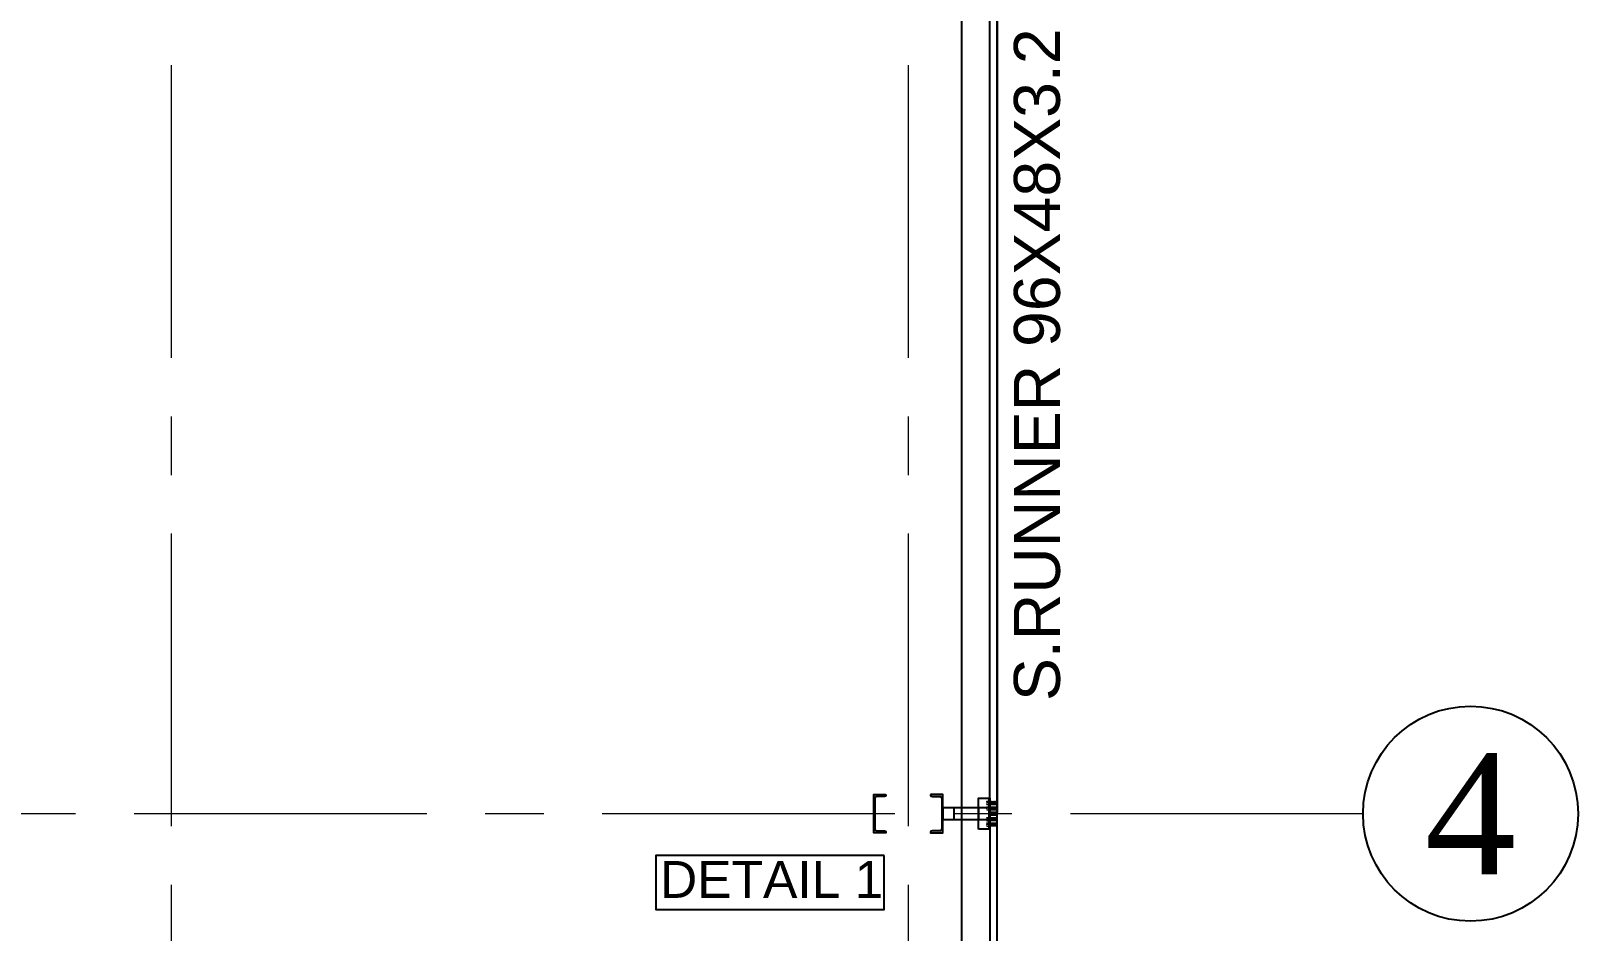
# Model space of a CAD drawing. Header units: millimetres. Extents: x 3470347 to 5996549, y -3470518 to 17149644.
# Drawn here: x 4856201 to 4866274, y 6628263 to 6634123 of the extents above; entities that cross this region are included whole.
import ezdxf
from ezdxf.enums import TextEntityAlignment as Align

# ---------------------------------------------------------------- set-up
doc = ezdxf.new("R2010")
doc.units = ezdxf.units.MM
doc.header["$MEASUREMENT"] = 0
doc.linetypes.add('CENTER', pattern=[50.8, 31.75, -6.35, 6.35, -6.35])
doc.layers.get('0').update_dxf_attribs({"linetype": 'CONTINUOUS', "lineweight": 25})
for name, color, linetype in [('5', 3, 'CONTINUOUS'), ('lintel', 2, 'CONTINUOUS'), ('YQ_AXIS', 4, 'CONTINUOUS')]:
    doc.layers.add(name, color=color, linetype=linetype)
for name, color, linetype, lineweight in [('CENTER', 8, 'CENTER', 0), ('channnel', 2, 'CONTINUOUS', 15), ('rRCC 2', 40, 'CONTINUOUS', 15)]:
    doc.layers.add(name, color=color, linetype=linetype, lineweight=lineweight)
doc.styles.add('Aerial', font='times.ttf')
doc.styles.add('PDF Arial', font='arial.ttf')
doc.styles.add('TITLE', font='arial.ttf')

msp = doc.modelspace()

# ---------------------------------------------------------------- hatches: boundary and pattern name
at = {"transparency": 33554559}
h = msp.add_hatch(color=1, dxfattribs=at)
h.dxf.hatch_style = 1
h.paths.add_polyline_path([(4861687.87, 6629152.26), (4861687.87, 6628902.26), (4861767.87, 6628902.26), (4861767.87, 6628906.36, 0.41421356), (4861757.87, 6628916.36), (4861704.97, 6628916.36, -0.41421356), (4861694.97, 6628926.36), (4861694.97, 6629128.16, -0.41421356), (4861704.97, 6629138.16), (4861757.87, 6629138.16, 0.41421356), (4861767.87, 6629148.16), (4861767.87, 6629152.26)])
h = msp.add_hatch(color=1, dxfattribs=at)
h.dxf.hatch_style = 1
h.paths.add_polyline_path([(4862137.87, 6629152.26), (4862137.87, 6628902.26), (4862057.87, 6628902.26), (4862057.87, 6628906.36, -0.41421356), (4862067.87, 6628916.36), (4862120.77, 6628916.36, 0.41421356), (4862130.77, 6628926.36), (4862130.77, 6629128.16, 0.41421356), (4862120.77, 6629138.16), (4862067.87, 6629138.16, -0.41421356), (4862057.87, 6629148.16), (4862057.87, 6629152.26)])

# ---------------------------------------------------------------- linework, layer by layer
at = {"color": 3}
msp.add_line((4862436.87, 6629127.26, 0), (4862436.87, 6628927.26, 0), dxfattribs=at)
at = {"color": 8, "linetype": 'ByBlock'}
for p, q in [((4862436.87, 6629105.26, 0), (4862492.87, 6629105.26, 0)), ((4862436.87, 6629097.26, 0), (4862492.87, 6629097.26, 0)), ((4862436.87, 6629089.26, 0), (4862492.87, 6629089.26, 0)), ((4862436.87, 6629070.26, 0), (4862492.87, 6629070.26, 0)), ((4862436.87, 6629062.26, 0), (4862492.87, 6629062.26, 0)), ((4862436.87, 6629054.26, 0), (4862492.87, 6629054.26, 0)), ((4862436.87, 6629000.26, 0), (4862492.87, 6629000.26, 0)), ((4862436.87, 6628992.26, 0), (4862492.87, 6628992.26, 0)), ((4862436.87, 6628984.26, 0), (4862492.87, 6628984.26, 0)), ((4862436.87, 6628965.26, 0), (4862492.87, 6628965.26, 0)), ((4862436.87, 6628957.26, 0), (4862492.87, 6628957.26, 0)), ((4862436.87, 6628949.26, 0), (4862492.87, 6628949.26, 0))]:
    msp.add_line(p, q, dxfattribs=at)
at = {"color": 2}
for p, q in [((4862444.87, 6629033.93, 0), (4862492.87, 6629033.93, 0)), ((4862444.87, 6629033.93, 0), (4862492.87, 6629033.93, 0)), ((4862444.87, 6629020.59, 0), (4862492.87, 6629020.59, 0)), ((4862444.87, 6629020.59, 0), (4862492.87, 6629020.59, 0))]:
    msp.add_line(p, q, dxfattribs=at)
at = {"color": 8, "elevation": 0}
for points in [[(4832492.87, 6641107.26), (4832492.87, 6611107.26), (4862492.87, 6611107.26), (4862492.87, 6641107.26)], [(4832722.87, 6640877.26), (4832722.87, 6611337.26), (4862262.87, 6611337.26), (4862262.87, 6640877.26)]]:
    msp.add_lwpolyline(points, close=True, dxfattribs=at)
at = {"color": 6, "linetype": 'ByBlock', "elevation": 0}
for points in [[(4862492.87, 6634820.59), (4862492.87, 6629033.93), (4862444.87, 6629033.93), (4862444.87, 6634820.59)], [(4862492.87, 6623193.93), (4862492.87, 6629020.59), (4862444.87, 6629020.59), (4862444.87, 6623193.93)]]:
    msp.add_lwpolyline(points, close=True, dxfattribs=at)
at = {"color": 1, "elevation": 0}
for points in [[(4861767.87, 6629152.26), (4861767.87, 6629148.16, -0.41421356), (4861757.87, 6629138.16), (4861704.97, 6629138.16, 0.41421356), (4861694.97, 6629128.16), (4861694.97, 6628926.36, 0.41421356), (4861704.97, 6628916.36), (4861757.87, 6628916.36, -0.41421356), (4861767.87, 6628906.36), (4861767.87, 6628902.26), (4861687.87, 6628902.26), (4861687.87, 6629152.26)], [(4862057.87, 6629152.26), (4862057.87, 6629148.16, 0.41421356), (4862067.87, 6629138.16), (4862120.77, 6629138.16, -0.41421356), (4862130.77, 6629128.16), (4862130.77, 6628926.36, -0.41421356), (4862120.77, 6628916.36), (4862067.87, 6628916.36, 0.41421356), (4862057.87, 6628906.36), (4862057.87, 6628902.26), (4862137.87, 6628902.26), (4862137.87, 6629152.26)]]:
    msp.add_lwpolyline(points, format="xyb", close=True, dxfattribs=at)
at = {"color": 3, "elevation": 0}
for points in [[(4862369.87, 6628927.26), (4862369.87, 6629127.26), (4862444.87, 6629127.26), (4862444.87, 6628927.26)], [(4862212.87, 6629064.76), (4862137.87, 6629064.76), (4862137.87, 6628989.76), (4862212.87, 6628989.76)], [(4862444.87, 6629064.76), (4862369.87, 6629064.76), (4862369.87, 6628989.76), (4862444.87, 6628989.76)]]:
    msp.add_lwpolyline(points, close=True, dxfattribs=at)
at = {"layer": 'CENTER', "color": 8, "ltscale": 60}
for p, q in [((4857113.2, 6646090.98, 0), (4857113.2, 6608276.48, 0)), ((4861912.87, 6646090.98, 0), (4861912.87, 6608276.48, 0)), ((4864873.95, 6629027.26, 0), (4827811.52, 6629027.26, 0))]:
    msp.add_line(p, q, dxfattribs=at)
at = {"layer": 'channnel', "color": 8, "linetype": 'ByBlock'}
for p, q in [((4862424.55, 6629107.93, 0), (4862436.87, 6629107.93, 0)), ((4862436.87, 6629097.26, 0), (4862424.55, 6629097.26, 0)), ((4862424.55, 6629086.59, 0), (4862436.87, 6629086.59, 0)), ((4862436.87, 6629107.93, 0), (4862436.87, 6629086.59, 0)), ((4862436.87, 6629105.26, 0), (4862492.87, 6629105.26, 0)), ((4862436.87, 6629089.26, 0), (4862492.87, 6629089.26, 0)), ((4862451.27, 6629089.26, 0), (4862451.27, 6629105.26, 0)), ((4862492.87, 6629105.26, 0), (4862492.87, 6629089.26, 0)), ((4862424.55, 6629072.93, 0), (4862436.87, 6629072.93, 0)), ((4862436.87, 6629062.26, 0), (4862424.55, 6629062.26, 0)), ((4862424.55, 6629051.59, 0), (4862436.87, 6629051.59, 0)), ((4862424.55, 6629002.93, 0), (4862436.87, 6629002.93, 0)), ((4862436.87, 6628992.26, 0), (4862424.55, 6628992.26, 0)), ((4862424.55, 6628981.59, 0), (4862436.87, 6628981.59, 0)), ((4862436.87, 6629072.93, 0), (4862436.87, 6629051.59, 0)), ((4862436.87, 6629070.26, 0), (4862492.87, 6629070.26, 0)), ((4862436.87, 6629054.26, 0), (4862492.87, 6629054.26, 0)), ((4862436.87, 6628981.59, 0), (4862436.87, 6629002.93, 0)), ((4862436.87, 6629000.26, 0), (4862492.87, 6629000.26, 0)), ((4862436.87, 6628984.26, 0), (4862492.87, 6628984.26, 0)), ((4862451.27, 6629054.26, 0), (4862451.27, 6629070.26, 0)), ((4862451.27, 6629000.26, 0), (4862451.27, 6628984.26, 0)), ((4862492.87, 6629070.26, 0), (4862492.87, 6629054.26, 0)), ((4862492.87, 6628984.26, 0), (4862492.87, 6629000.26, 0)), ((4862424.55, 6628967.93, 0), (4862436.87, 6628967.93, 0)), ((4862436.87, 6628957.26, 0), (4862424.55, 6628957.26, 0)), ((4862424.55, 6628946.59, 0), (4862436.87, 6628946.59, 0)), ((4862436.87, 6628946.59, 0), (4862436.87, 6628967.93, 0)), ((4862436.87, 6628965.26, 0), (4862492.87, 6628965.26, 0)), ((4862436.87, 6628949.26, 0), (4862492.87, 6628949.26, 0)), ((4862451.27, 6628965.26, 0), (4862451.27, 6628949.26, 0)), ((4862492.87, 6628949.26, 0), (4862492.87, 6628965.26, 0))]:
    msp.add_line(p, q, dxfattribs=at)
at = {"layer": 'channnel', "color": 8, "linetype": 'Continuous'}
for p, q in [((4862450.61, 6629105.01, 0), (4862450.73, 6629105.26, 0)), ((4862451.27, 6629090.15, 0), (4862458.31, 6629105.26, 0)), ((4862451.27, 6629096.66, 0), (4862455.28, 6629105.26, 0)), ((4862451.27, 6629103.17, 0), (4862452.25, 6629105.26, 0)), ((4862451.27, 6629093.41, 0), (4862456.53, 6629104.68, 0)), ((4862451.27, 6629099.91, 0), (4862453.49, 6629104.68, 0)), ((4862452.64, 6629089.84, 0), (4862459.56, 6629104.68, 0)), ((4862453.65, 6629105.01, 0), (4862453.76, 6629105.26, 0)), ((4862453.89, 6629089.26, 0), (4862461.35, 6629105.26, 0)), ((4862455.68, 6629089.84, 0), (4862462.59, 6629104.68, 0)), ((4862456.68, 6629105.01, 0), (4862456.8, 6629105.26, 0)), ((4862456.92, 6629089.26, 0), (4862464.38, 6629105.26, 0)), ((4862458.71, 6629089.84, 0), (4862465.63, 6629104.68, 0)), ((4862458.85, 6629089.84, 0), (4862459.1, 6629104.68, 0)), ((4862459.5, 6629089.26, 0), (4862466.96, 6629105.26, 0)), ((4862464.78, 6629089.84, 0), (4862459.7, 6629104.68, 0)), ((4862459.72, 6629105.01, 0), (4862459.83, 6629105.26, 0)), ((4862459.96, 6629089.26, 0), (4862467.42, 6629105.26, 0)), ((4862460.09, 6629089.26, 0), (4862460.89, 6629105.26, 0)), ((4862461.28, 6629089.84, 0), (4862468.2, 6629104.68, 0)), ((4862466.02, 6629089.26, 0), (4862461.49, 6629105.26, 0)), ((4862461.74, 6629089.84, 0), (4862468.66, 6629104.68, 0)), ((4862461.88, 6629089.84, 0), (4862462.13, 6629104.68, 0)), ((4862462.53, 6629089.26, 0), (4862469.99, 6629105.26, 0)), ((4862462.75, 6629105.01, 0), (4862462.87, 6629105.26, 0)), ((4862462.99, 6629089.26, 0), (4862470.45, 6629105.26, 0)), ((4862468.46, 6629089.26, 0), (4862463.92, 6629105.26, 0)), ((4862464.32, 6629089.84, 0), (4862471.24, 6629104.68, 0)), ((4862470.25, 6629089.84, 0), (4862465.17, 6629104.68, 0)), ((4862465.56, 6629089.26, 0), (4862473.02, 6629105.26, 0)), ((4862465.78, 6629105.01, 0), (4862465.9, 6629105.26, 0)), ((4862467.35, 6629089.84, 0), (4862474.27, 6629104.68, 0)), ((4862467.81, 6629089.84, 0), (4862468.06, 6629104.68, 0)), ((4862468.6, 6629089.26, 0), (4862476.06, 6629105.26, 0)), ((4862469.06, 6629089.26, 0), (4862469.85, 6629105.26, 0)), ((4862470.39, 6629089.84, 0), (4862477.3, 6629104.68, 0)), ((4862471.63, 6629089.26, 0), (4862479.09, 6629105.26, 0)), ((4862473.42, 6629089.84, 0), (4862480.34, 6629104.68, 0)), ((4862474.67, 6629089.26, 0), (4862482.13, 6629105.26, 0)), ((4862476.45, 6629089.84, 0), (4862483.37, 6629104.68, 0)), ((4862477.7, 6629089.26, 0), (4862485.16, 6629105.26, 0)), ((4862479.22, 6629089.26, 0), (4862486.41, 6629104.68, 0)), ((4862481.01, 6629089.84, 0), (4862488.2, 6629105.26, 0)), ((4862482.25, 6629089.26, 0), (4862489.44, 6629104.68, 0)), ((4862484.04, 6629089.84, 0), (4862491.23, 6629105.26, 0)), ((4862485.29, 6629089.26, 0), (4862492.48, 6629104.68, 0)), ((4862487.07, 6629089.84, 0), (4862492.87, 6629102.27, 0)), ((4862488.32, 6629089.26, 0), (4862492.87, 6629099.02, 0)), ((4862490.11, 6629089.84, 0), (4862492.87, 6629095.76, 0)), ((4862491.36, 6629089.26, 0), (4862492.87, 6629092.51, 0)), ((4862450.61, 6629070.01, 0), (4862450.73, 6629070.26, 0)), ((4862450.61, 6628984.51, 0), (4862450.73, 6628984.26, 0)), ((4862451.27, 6629055.15, 0), (4862458.31, 6629070.26, 0)), ((4862451.27, 6629061.66, 0), (4862455.28, 6629070.26, 0)), ((4862451.27, 6629068.17, 0), (4862452.25, 6629070.26, 0)), ((4862451.27, 6629058.41, 0), (4862456.53, 6629069.68, 0)), ((4862451.27, 6629064.91, 0), (4862453.49, 6629069.68, 0)), ((4862451.27, 6628999.37, 0), (4862458.31, 6628984.26, 0)), ((4862451.27, 6628996.12, 0), (4862456.53, 6628984.84, 0)), ((4862451.27, 6628992.86, 0), (4862455.28, 6628984.26, 0)), ((4862451.27, 6628989.61, 0), (4862453.49, 6628984.84, 0)), ((4862451.27, 6628986.35, 0), (4862452.25, 6628984.26, 0)), ((4862452.64, 6629054.84, 0), (4862459.56, 6629069.68, 0)), ((4862452.64, 6628999.68, 0), (4862459.56, 6628984.84, 0)), ((4862453.65, 6629070.01, 0), (4862453.76, 6629070.26, 0)), ((4862453.65, 6628984.51, 0), (4862453.76, 6628984.26, 0)), ((4862453.89, 6629054.26, 0), (4862461.35, 6629070.26, 0)), ((4862453.89, 6629000.26, 0), (4862461.35, 6628984.26, 0)), ((4862455.68, 6629054.84, 0), (4862462.59, 6629069.68, 0)), ((4862455.68, 6628999.68, 0), (4862462.59, 6628984.84, 0)), ((4862456.68, 6629070.01, 0), (4862456.8, 6629070.26, 0)), ((4862456.68, 6628984.51, 0), (4862456.8, 6628984.26, 0)), ((4862456.92, 6629054.26, 0), (4862464.38, 6629070.26, 0)), ((4862456.92, 6629000.26, 0), (4862464.38, 6628984.26, 0)), ((4862458.71, 6629054.84, 0), (4862465.63, 6629069.68, 0)), ((4862458.71, 6628999.68, 0), (4862465.63, 6628984.84, 0)), ((4862458.85, 6629054.84, 0), (4862459.1, 6629069.68, 0)), ((4862458.85, 6628999.68, 0), (4862459.1, 6628984.84, 0)), ((4862459.5, 6629054.26, 0), (4862466.96, 6629070.26, 0)), ((4862459.5, 6629000.26, 0), (4862466.96, 6628984.26, 0)), ((4862464.78, 6629054.84, 0), (4862459.7, 6629069.68, 0)), ((4862464.78, 6628999.68, 0), (4862459.7, 6628984.84, 0)), ((4862459.72, 6629070.01, 0), (4862459.83, 6629070.26, 0)), ((4862459.72, 6628984.51, 0), (4862459.83, 6628984.26, 0)), ((4862459.96, 6629054.26, 0), (4862467.42, 6629070.26, 0)), ((4862459.96, 6629000.26, 0), (4862467.42, 6628984.26, 0)), ((4862460.09, 6629054.26, 0), (4862460.89, 6629070.26, 0)), ((4862460.09, 6629000.26, 0), (4862460.89, 6628984.26, 0)), ((4862461.28, 6629054.84, 0), (4862468.2, 6629069.68, 0)), ((4862461.28, 6628999.68, 0), (4862468.2, 6628984.84, 0)), ((4862466.02, 6629054.26, 0), (4862461.49, 6629070.26, 0)), ((4862466.02, 6629000.26, 0), (4862461.49, 6628984.26, 0)), ((4862461.74, 6629054.84, 0), (4862468.66, 6629069.68, 0)), ((4862461.74, 6628999.68, 0), (4862468.66, 6628984.84, 0)), ((4862461.88, 6629054.84, 0), (4862462.13, 6629069.68, 0)), ((4862461.88, 6628999.68, 0), (4862462.13, 6628984.84, 0)), ((4862462.53, 6629054.26, 0), (4862469.99, 6629070.26, 0)), ((4862462.53, 6629000.26, 0), (4862469.99, 6628984.26, 0)), ((4862462.75, 6629070.01, 0), (4862462.87, 6629070.26, 0)), ((4862462.75, 6628984.51, 0), (4862462.87, 6628984.26, 0)), ((4862462.99, 6629054.26, 0), (4862470.45, 6629070.26, 0)), ((4862462.99, 6629000.26, 0), (4862470.45, 6628984.26, 0)), ((4862468.46, 6629054.26, 0), (4862463.92, 6629070.26, 0)), ((4862468.46, 6629000.26, 0), (4862463.92, 6628984.26, 0)), ((4862464.32, 6629054.84, 0), (4862471.24, 6629069.68, 0)), ((4862464.32, 6628999.68, 0), (4862471.24, 6628984.84, 0)), ((4862470.25, 6629054.84, 0), (4862465.17, 6629069.68, 0)), ((4862470.25, 6628999.68, 0), (4862465.17, 6628984.84, 0)), ((4862465.56, 6629054.26, 0), (4862473.02, 6629070.26, 0)), ((4862465.56, 6629000.26, 0), (4862473.02, 6628984.26, 0)), ((4862465.78, 6629070.01, 0), (4862465.9, 6629070.26, 0)), ((4862465.78, 6628984.51, 0), (4862465.9, 6628984.26, 0)), ((4862467.35, 6629054.84, 0), (4862474.27, 6629069.68, 0)), ((4862467.35, 6628999.68, 0), (4862474.27, 6628984.84, 0)), ((4862467.81, 6629054.84, 0), (4862468.06, 6629069.68, 0)), ((4862467.81, 6628999.68, 0), (4862468.06, 6628984.84, 0)), ((4862468.6, 6629054.26, 0), (4862476.06, 6629070.26, 0)), ((4862468.6, 6629000.26, 0), (4862476.06, 6628984.26, 0)), ((4862469.06, 6629054.26, 0), (4862469.85, 6629070.26, 0)), ((4862469.06, 6629000.26, 0), (4862469.85, 6628984.26, 0)), ((4862470.39, 6629054.84, 0), (4862477.3, 6629069.68, 0)), ((4862470.39, 6628999.68, 0), (4862477.3, 6628984.84, 0)), ((4862471.63, 6629054.26, 0), (4862479.09, 6629070.26, 0)), ((4862471.63, 6629000.26, 0), (4862479.09, 6628984.26, 0)), ((4862473.42, 6629054.84, 0), (4862480.34, 6629069.68, 0)), ((4862473.42, 6628999.68, 0), (4862480.34, 6628984.84, 0)), ((4862474.67, 6629054.26, 0), (4862482.13, 6629070.26, 0)), ((4862474.67, 6629000.26, 0), (4862482.13, 6628984.26, 0)), ((4862476.45, 6629054.84, 0), (4862483.37, 6629069.68, 0)), ((4862476.45, 6628999.68, 0), (4862483.37, 6628984.84, 0)), ((4862477.7, 6629054.26, 0), (4862485.16, 6629070.26, 0)), ((4862477.7, 6629000.26, 0), (4862485.16, 6628984.26, 0)), ((4862479.22, 6629054.26, 0), (4862486.41, 6629069.68, 0)), ((4862479.22, 6629000.26, 0), (4862486.41, 6628984.84, 0)), ((4862481.01, 6629054.84, 0), (4862488.2, 6629070.26, 0)), ((4862481.01, 6628999.68, 0), (4862488.2, 6628984.26, 0)), ((4862482.25, 6629054.26, 0), (4862489.44, 6629069.68, 0)), ((4862482.25, 6629000.26, 0), (4862489.44, 6628984.84, 0)), ((4862484.04, 6629054.84, 0), (4862491.23, 6629070.26, 0)), ((4862484.04, 6628999.68, 0), (4862491.23, 6628984.26, 0)), ((4862485.29, 6629054.26, 0), (4862492.48, 6629069.68, 0)), ((4862485.29, 6629000.26, 0), (4862492.48, 6628984.84, 0)), ((4862487.07, 6629054.84, 0), (4862492.87, 6629067.27, 0)), ((4862487.07, 6628999.68, 0), (4862492.87, 6628987.25, 0)), ((4862488.32, 6629054.26, 0), (4862492.87, 6629064.02, 0)), ((4862488.32, 6629000.26, 0), (4862492.87, 6628990.5, 0)), ((4862490.11, 6629054.84, 0), (4862492.87, 6629060.76, 0)), ((4862490.11, 6628999.68, 0), (4862492.87, 6628993.76, 0)), ((4862491.36, 6629054.26, 0), (4862492.87, 6629057.51, 0)), ((4862491.36, 6629000.26, 0), (4862492.87, 6628997.01, 0)), ((4862450.61, 6628949.51, 0), (4862450.73, 6628949.26, 0)), ((4862451.27, 6628964.37, 0), (4862458.31, 6628949.26, 0)), ((4862451.27, 6628961.12, 0), (4862456.53, 6628949.84, 0)), ((4862451.27, 6628957.86, 0), (4862455.28, 6628949.26, 0)), ((4862451.27, 6628954.61, 0), (4862453.49, 6628949.84, 0)), ((4862451.27, 6628951.35, 0), (4862452.25, 6628949.26, 0)), ((4862452.64, 6628964.68, 0), (4862459.56, 6628949.84, 0)), ((4862453.65, 6628949.51, 0), (4862453.76, 6628949.26, 0)), ((4862453.89, 6628965.26, 0), (4862461.35, 6628949.26, 0)), ((4862455.68, 6628964.68, 0), (4862462.59, 6628949.84, 0)), ((4862456.68, 6628949.51, 0), (4862456.8, 6628949.26, 0)), ((4862456.92, 6628965.26, 0), (4862464.38, 6628949.26, 0)), ((4862458.71, 6628964.68, 0), (4862465.63, 6628949.84, 0)), ((4862458.85, 6628964.68, 0), (4862459.1, 6628949.84, 0)), ((4862459.5, 6628965.26, 0), (4862466.96, 6628949.26, 0)), ((4862464.78, 6628964.68, 0), (4862459.7, 6628949.84, 0)), ((4862459.72, 6628949.51, 0), (4862459.83, 6628949.26, 0)), ((4862459.96, 6628965.26, 0), (4862467.42, 6628949.26, 0)), ((4862460.09, 6628965.26, 0), (4862460.89, 6628949.26, 0)), ((4862461.28, 6628964.68, 0), (4862468.2, 6628949.84, 0)), ((4862466.02, 6628965.26, 0), (4862461.49, 6628949.26, 0)), ((4862461.74, 6628964.68, 0), (4862468.66, 6628949.84, 0)), ((4862461.88, 6628964.68, 0), (4862462.13, 6628949.84, 0)), ((4862462.53, 6628965.26, 0), (4862469.99, 6628949.26, 0)), ((4862462.75, 6628949.51, 0), (4862462.87, 6628949.26, 0)), ((4862462.99, 6628965.26, 0), (4862470.45, 6628949.26, 0)), ((4862468.46, 6628965.26, 0), (4862463.92, 6628949.26, 0)), ((4862464.32, 6628964.68, 0), (4862471.24, 6628949.84, 0)), ((4862470.25, 6628964.68, 0), (4862465.17, 6628949.84, 0)), ((4862465.56, 6628965.26, 0), (4862473.02, 6628949.26, 0)), ((4862465.78, 6628949.51, 0), (4862465.9, 6628949.26, 0)), ((4862467.35, 6628964.68, 0), (4862474.27, 6628949.84, 0)), ((4862467.81, 6628964.68, 0), (4862468.06, 6628949.84, 0)), ((4862468.6, 6628965.26, 0), (4862476.06, 6628949.26, 0)), ((4862469.06, 6628965.26, 0), (4862469.85, 6628949.26, 0)), ((4862470.39, 6628964.68, 0), (4862477.3, 6628949.84, 0)), ((4862471.63, 6628965.26, 0), (4862479.09, 6628949.26, 0)), ((4862473.42, 6628964.68, 0), (4862480.34, 6628949.84, 0)), ((4862474.67, 6628965.26, 0), (4862482.13, 6628949.26, 0)), ((4862476.45, 6628964.68, 0), (4862483.37, 6628949.84, 0)), ((4862477.7, 6628965.26, 0), (4862485.16, 6628949.26, 0)), ((4862479.22, 6628965.26, 0), (4862486.41, 6628949.84, 0)), ((4862481.01, 6628964.68, 0), (4862488.2, 6628949.26, 0)), ((4862482.25, 6628965.26, 0), (4862489.44, 6628949.84, 0)), ((4862484.04, 6628964.68, 0), (4862491.23, 6628949.26, 0)), ((4862485.29, 6628965.26, 0), (4862492.48, 6628949.84, 0)), ((4862487.07, 6628964.68, 0), (4862492.87, 6628952.25, 0)), ((4862488.32, 6628965.26, 0), (4862492.87, 6628955.5, 0)), ((4862490.11, 6628964.68, 0), (4862492.87, 6628958.76, 0)), ((4862491.36, 6628965.26, 0), (4862492.87, 6628962.01, 0))]:
    msp.add_line(p, q, dxfattribs=at)
at = {"layer": 'channnel', "color": 8, "linetype": 'ByBlock'}
for centre in [(4862438.09, 6629102.59, 0), (4862438.09, 6629091.93, 0), (4862438.09, 6629067.59, 0), (4862438.09, 6629056.93, 0), (4862438.09, 6628997.59, 0), (4862438.09, 6628986.93, 0), (4862438.09, 6628962.59, 0), (4862438.09, 6628951.93, 0)]:
    msp.add_arc(centre, 14.55, 158.498425, 201.501575, dxfattribs=at)
at = {"layer": 'channnel', "color": 8, "linetype": 'Continuous'}
for centre, radius, start, end in [((4862452.87, 6629104.97, 0), 0.688, 335, 155), ((4862453.26, 6629089.55, 0), 0.687, 155, 335), ((4862455.9, 6629104.97, 0), 0.688, 335, 155), ((4862456.3, 6629089.55, 0), 0.687, 155, 335), ((4862458.94, 6629104.97, 0), 0.688, 335, 155), ((4862459.33, 6629089.55, 0), 0.687, 155, 335), ((4862459.47, 6629089.55, 0), 0.688, 155, 335), ((4862463.36, 6629125.68, 0), 21.43, 258.541289, 287.644831), ((4862465.99, 6629068.84, 0), 21.43, 78.541289, 107.644831), ((4862463.95, 6629125.68, 0), 21.43, 258.541289, 287.644831), ((4862461.51, 6629104.97, 0), 0.688, 335, 155), ((4862461.91, 6629089.55, 0), 0.687, 155, 335), ((4862461.97, 6629104.97, 0), 0.688, 335, 155), ((4862464.11, 6629097.41, 0), 8.28, 61.433901, 108.471598), ((4862462.37, 6629089.55, 0), 0.687, 155, 335), ((4862465.84, 6629097.11, 0), 8.28, 241.433901, 288.471598), ((4862464.54, 6629104.97, 0), 0.688, 335, 155), ((4862464.94, 6629089.55, 0), 0.688, 155, 335), ((4862465.01, 6629104.97, 0), 0.688, 335, 155), ((4862465.4, 6629089.55, 0), 0.687, 155, 335), ((4862467.58, 6629104.97, 0), 0.688, 335, 155), ((4862467.97, 6629089.55, 0), 0.688, 155, 335), ((4862468.04, 6629104.97, 0), 0.688, 335, 155), ((4862468.44, 6629089.55, 0), 0.687, 155, 335), ((4862470.61, 6629104.97, 0), 0.687, 335, 155), ((4862471.01, 6629089.55, 0), 0.687, 155, 335), ((4862473.65, 6629104.97, 0), 0.688, 335, 155), ((4862474.04, 6629089.55, 0), 0.688, 155, 335), ((4862476.68, 6629104.97, 0), 0.688, 335, 155), ((4862477.08, 6629089.55, 0), 0.688, 155, 335), ((4862479.72, 6629104.97, 0), 0.688, 335, 155), ((4862481.63, 6629089.55, 0), 0.688, 155, 335), ((4862482.75, 6629104.97, 0), 0.688, 335, 155), ((4862484.66, 6629089.55, 0), 0.688, 155, 335), ((4862485.78, 6629104.97, 0), 0.688, 335, 155), ((4862487.7, 6629089.55, 0), 0.687, 155, 335), ((4862488.82, 6629104.97, 0), 0.688, 335, 155), ((4862490.73, 6629089.55, 0), 0.688, 155, 335), ((4862491.85, 6629104.97, 0), 0.688, 335, 155), ((4862452.87, 6629069.97, 0), 0.688, 335, 155), ((4862452.87, 6628984.55, 0), 0.688, 205, 25), ((4862453.26, 6629054.55, 0), 0.687, 155, 335), ((4862453.26, 6628999.97, 0), 0.687, 25, 205), ((4862455.9, 6629069.97, 0), 0.688, 335, 155), ((4862455.9, 6628984.55, 0), 0.688, 205, 25), ((4862456.3, 6629054.55, 0), 0.687, 155, 335), ((4862456.3, 6628999.97, 0), 0.687, 25, 205), ((4862458.94, 6629069.97, 0), 0.688, 335, 155), ((4862458.94, 6628984.55, 0), 0.688, 205, 25), ((4862459.33, 6629054.55, 0), 0.687, 155, 335), ((4862459.33, 6628999.97, 0), 0.687, 25, 205), ((4862459.47, 6629054.55, 0), 0.688, 155, 335), ((4862459.47, 6628999.97, 0), 0.688, 25, 205), ((4862463.36, 6629090.68, 0), 21.43, 258.541289, 287.644831), ((4862463.36, 6628963.84, 0), 21.43, 72.355169, 101.458711), ((4862465.99, 6629033.84, 0), 21.43, 78.541289, 107.644831), ((4862465.99, 6629020.68, 0), 21.43, 252.355169, 281.458711), ((4862463.95, 6629090.68, 0), 21.43, 258.541289, 287.644831), ((4862463.95, 6628963.84, 0), 21.43, 72.355169, 101.458711), ((4862461.51, 6629069.97, 0), 0.688, 335, 155), ((4862461.51, 6628984.55, 0), 0.688, 205, 25), ((4862461.91, 6629054.55, 0), 0.687, 155, 335), ((4862461.91, 6628999.97, 0), 0.687, 25, 205), ((4862461.97, 6629069.97, 0), 0.688, 335, 155), ((4862461.97, 6628984.55, 0), 0.688, 205, 25), ((4862464.11, 6629062.41, 0), 8.28, 61.433901, 108.471598), ((4862464.11, 6628992.11, 0), 8.28, 251.528402, 298.566099), ((4862462.37, 6629054.55, 0), 0.687, 155, 335), ((4862462.37, 6628999.97, 0), 0.687, 25, 205), ((4862465.84, 6629062.11, 0), 8.28, 241.433901, 288.471598), ((4862465.84, 6628992.41, 0), 8.28, 71.528402, 118.566099), ((4862464.54, 6629069.97, 0), 0.688, 335, 155), ((4862464.54, 6628984.55, 0), 0.688, 205, 25), ((4862464.94, 6629054.55, 0), 0.688, 155, 335), ((4862464.94, 6628999.97, 0), 0.688, 25, 205), ((4862465.01, 6629069.97, 0), 0.688, 335, 155), ((4862465.01, 6628984.55, 0), 0.688, 205, 25), ((4862465.4, 6629054.55, 0), 0.687, 155, 335), ((4862465.4, 6628999.97, 0), 0.687, 25, 205), ((4862467.58, 6629069.97, 0), 0.688, 335, 155), ((4862467.58, 6628984.55, 0), 0.688, 205, 25), ((4862467.97, 6629054.55, 0), 0.688, 155, 335), ((4862467.97, 6628999.97, 0), 0.688, 25, 205), ((4862468.04, 6629069.97, 0), 0.688, 335, 155), ((4862468.04, 6628984.55, 0), 0.688, 205, 25), ((4862468.44, 6629054.55, 0), 0.687, 155, 335), ((4862468.44, 6628999.97, 0), 0.687, 25, 205), ((4862470.61, 6629069.97, 0), 0.687, 335, 155), ((4862470.61, 6628984.55, 0), 0.687, 205, 25), ((4862471.01, 6629054.55, 0), 0.687, 155, 335), ((4862471.01, 6628999.97, 0), 0.687, 25, 205), ((4862473.65, 6629069.97, 0), 0.688, 335, 155), ((4862473.65, 6628984.55, 0), 0.688, 205, 25), ((4862474.04, 6629054.55, 0), 0.688, 155, 335), ((4862474.04, 6628999.97, 0), 0.688, 25, 205), ((4862476.68, 6629069.97, 0), 0.688, 335, 155), ((4862476.68, 6628984.55, 0), 0.688, 205, 25), ((4862477.08, 6629054.55, 0), 0.688, 155, 335), ((4862477.08, 6628999.97, 0), 0.688, 25, 205), ((4862479.72, 6629069.97, 0), 0.688, 335, 155), ((4862479.72, 6628984.55, 0), 0.688, 205, 25), ((4862481.63, 6629054.55, 0), 0.688, 155, 335), ((4862481.63, 6628999.97, 0), 0.688, 25, 205), ((4862482.75, 6629069.97, 0), 0.688, 335, 155), ((4862482.75, 6628984.55, 0), 0.688, 205, 25), ((4862484.66, 6629054.55, 0), 0.688, 155, 335), ((4862484.66, 6628999.97, 0), 0.688, 25, 205), ((4862485.78, 6629069.97, 0), 0.688, 335, 155), ((4862485.78, 6628984.55, 0), 0.688, 205, 25), ((4862487.7, 6629054.55, 0), 0.687, 155, 335), ((4862487.7, 6628999.97, 0), 0.687, 25, 205), ((4862488.82, 6629069.97, 0), 0.688, 335, 155), ((4862488.82, 6628984.55, 0), 0.688, 205, 25), ((4862490.73, 6629054.55, 0), 0.688, 155, 335), ((4862490.73, 6628999.97, 0), 0.688, 25, 205), ((4862491.85, 6629069.97, 0), 0.688, 335, 155), ((4862491.85, 6628984.55, 0), 0.688, 205, 25), ((4862452.87, 6628949.55, 0), 0.688, 205, 25), ((4862453.26, 6628964.97, 0), 0.687, 25, 205), ((4862455.9, 6628949.55, 0), 0.688, 205, 25), ((4862456.3, 6628964.97, 0), 0.687, 25, 205), ((4862458.94, 6628949.55, 0), 0.688, 205, 25), ((4862459.33, 6628964.97, 0), 0.687, 25, 205), ((4862459.47, 6628964.97, 0), 0.688, 25, 205), ((4862463.36, 6628928.84, 0), 21.43, 72.355169, 101.458711), ((4862465.99, 6628985.68, 0), 21.43, 252.355169, 281.458711), ((4862463.95, 6628928.84, 0), 21.43, 72.355169, 101.458711), ((4862461.51, 6628949.55, 0), 0.688, 205, 25), ((4862461.91, 6628964.97, 0), 0.687, 25, 205), ((4862461.97, 6628949.55, 0), 0.688, 205, 25), ((4862464.11, 6628957.11, 0), 8.28, 251.528402, 298.566099), ((4862462.37, 6628964.97, 0), 0.687, 25, 205), ((4862465.84, 6628957.41, 0), 8.28, 71.528402, 118.566099), ((4862464.54, 6628949.55, 0), 0.688, 205, 25), ((4862464.94, 6628964.97, 0), 0.688, 25, 205), ((4862465.01, 6628949.55, 0), 0.688, 205, 25), ((4862465.4, 6628964.97, 0), 0.687, 25, 205), ((4862467.58, 6628949.55, 0), 0.688, 205, 25), ((4862467.97, 6628964.97, 0), 0.688, 25, 205), ((4862468.04, 6628949.55, 0), 0.688, 205, 25), ((4862468.44, 6628964.97, 0), 0.687, 25, 205), ((4862470.61, 6628949.55, 0), 0.687, 205, 25), ((4862471.01, 6628964.97, 0), 0.687, 25, 205), ((4862473.65, 6628949.55, 0), 0.688, 205, 25), ((4862474.04, 6628964.97, 0), 0.688, 25, 205), ((4862476.68, 6628949.55, 0), 0.688, 205, 25), ((4862477.08, 6628964.97, 0), 0.688, 25, 205), ((4862479.72, 6628949.55, 0), 0.688, 205, 25), ((4862481.63, 6628964.97, 0), 0.688, 25, 205), ((4862482.75, 6628949.55, 0), 0.688, 205, 25), ((4862484.66, 6628964.97, 0), 0.688, 25, 205), ((4862485.78, 6628949.55, 0), 0.688, 205, 25), ((4862487.7, 6628964.97, 0), 0.687, 25, 205), ((4862488.82, 6628949.55, 0), 0.688, 205, 25), ((4862490.73, 6628964.97, 0), 0.688, 25, 205), ((4862491.85, 6628949.55, 0), 0.688, 205, 25)]:
    msp.add_arc(centre, radius, start, end, dxfattribs=at)
at = {"layer": 'lintel', "color": 5, "linetype": 'ByBlock', "elevation": 0}
msp.add_lwpolyline([(4862492.87, 6628989.76), (4862492.87, 6629064.76), (4862137.87, 6629064.76), (4862137.87, 6628989.76), (4862492.87, 6628989.76)], dxfattribs=at)
at = {"layer": 'lintel', "color": 1, "linetype": 'ByBlock'}
msp.add_lwpolyline([(4861756.45, 6628755.48), (4860269.67, 6628755.48), (4860269.67, 6628402.78), (4861756.45, 6628402.78)], close=True, dxfattribs=at)
at = {"layer": 'YQ_AXIS', "color": 8}
msp.add_circle((4865573.95, 6629027.26, 0), 700, dxfattribs=at)

# ---------------------------------------------------------------- texts
at = {"layer": '5', "linetype": 'ByBlock', "style": 'TITLE'}
msp.add_text('DETAIL 1', height=240, dxfattribs=at).set_placement((4861023.62, 6628599.3), align=Align.MIDDLE_CENTER)
at = {"layer": 'rRCC 2', "style": 'PDF Arial'}
msp.add_text('S.RUNNER 96X48X3.2', height=300, rotation=90, dxfattribs=at).set_placement((4862750.59, 6631950.04, 0), align=Align.MIDDLE_CENTER)
at = {"layer": 'YQ_AXIS', "color": 8, "style": 'Aerial'}
msp.add_text('4', height=787.5, dxfattribs=at).set_placement((4865573.95, 6629027.26, 0), align=Align.MIDDLE)

doc.saveas('drawing.dxf')
